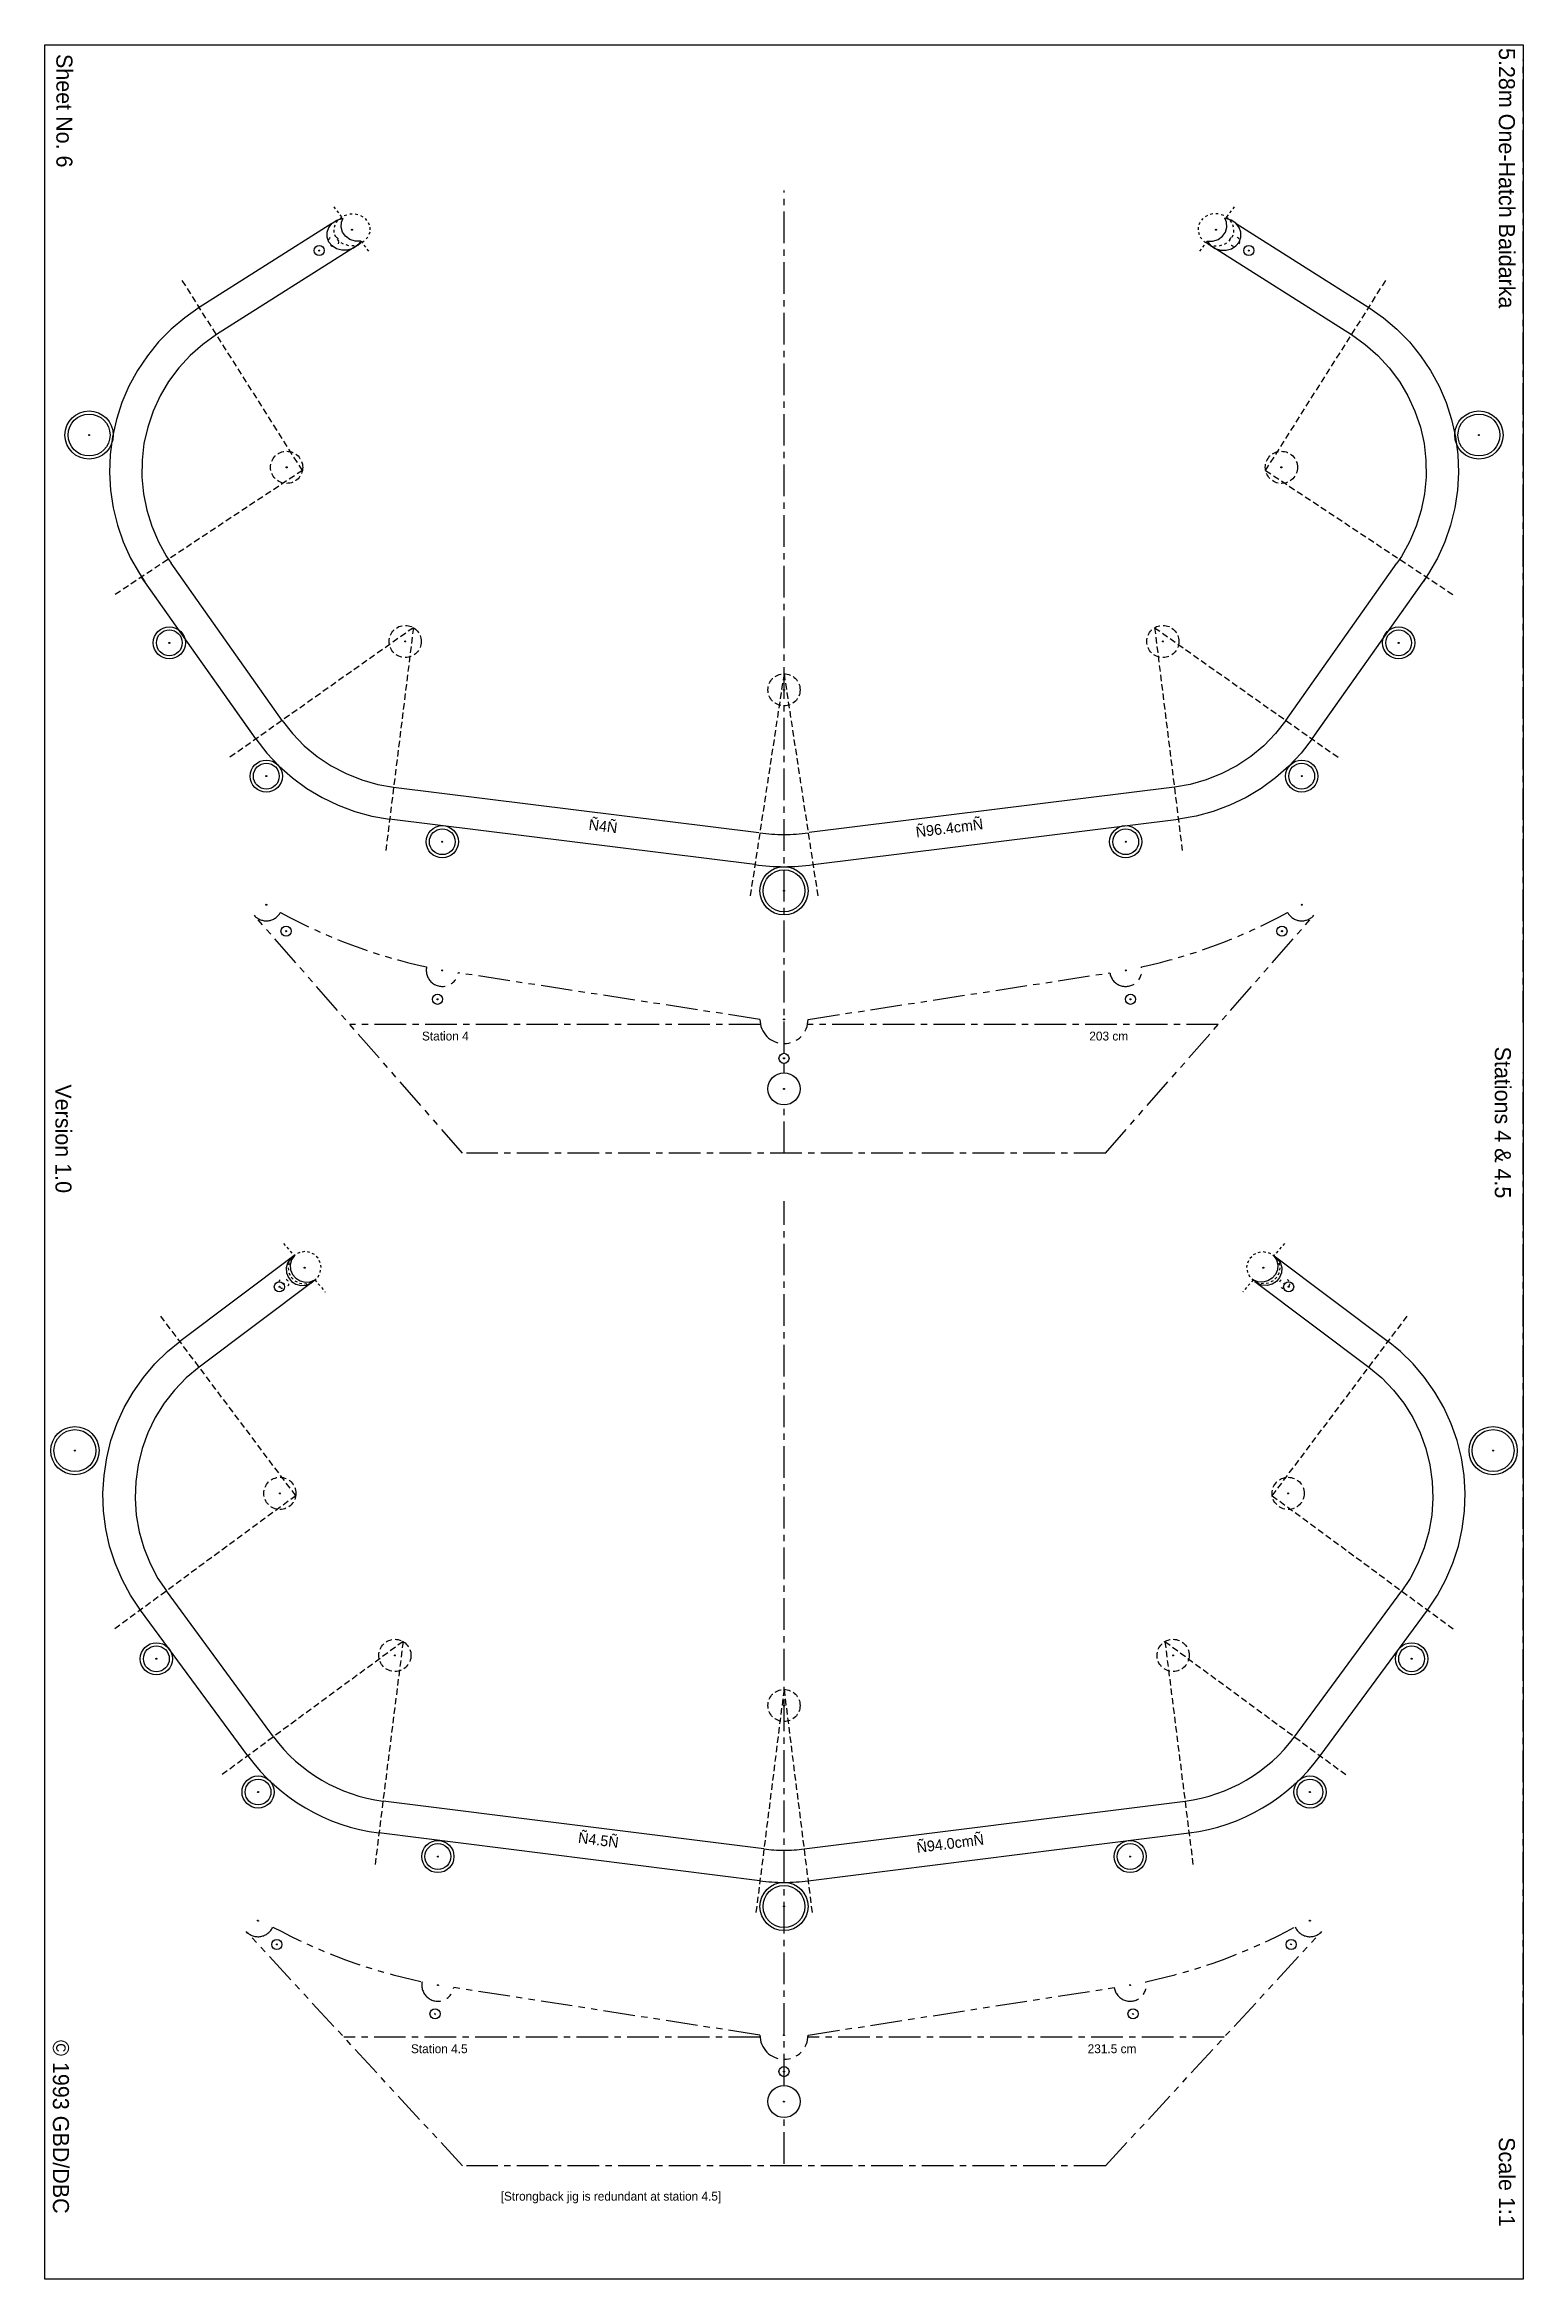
# Model space of a CAD drawing. Extents: x 317.9 to 376.3, y -156.4 to -68.2.
import ezdxf

# ---------------------------------------------------------------- set-up
doc = ezdxf.new("R2010")
doc.units = 0
for name, pattern in [('CENTER', [2, 1.25, -0.25, 0.25, -0.25]), ('DOT', [0.25, 0, -0.25]), ('HIDDEN', [0.375, 0.25, -0.125]), ('PHANTOM', [2.5, 1.25, -0.25, 0.25, -0.25, 0.25, -0.25]), ('STITCH', [0.145, 0.0725, -0.0725])]:
    doc.linetypes.add(name, pattern=pattern)
for name, color, linetype in [('CENTERS', 7, 'CONTINUOUS'), ('FORMAT', 7, 'CONTINUOUS'), ('STATION_4', 7, 'CONTINUOUS'), ('STATION_4_5', 7, 'CONTINUOUS'), ('STRONGBACK', 7, 'CONTINUOUS'), ('TEXT', 7, 'CONTINUOUS')]:
    doc.layers.add(name, color=color, linetype=linetype)
doc.styles.get("Standard").update_dxf_attribs({"font": 'txt', "height": 0.2})

msp = doc.modelspace()

# ---------------------------------------------------------------- linework, layer by layer
at = {"layer": 'CENTERS', "color": 0, "linetype": 'CONTINUOUS'}
for centre in [(328.767, -76.2948), (365.492, -76.2948), (319.673, -83.5829), (374.586, -83.5829), (327.479, -84.8591), (366.779, -84.8591), (322.844, -91.7918), (332.162, -91.7374), (362.097, -91.7374), (371.414, -91.7918), (347.129, -93.6483), (326.676, -97.056), (367.583, -97.056), (333.629, -99.6478), (360.63, -99.6478), (347.129, -101.586), (319.113, -123.698), (375.146, -123.698), (327.212, -125.386), (367.046, -125.386), (322.331, -131.92), (331.757, -131.786), (362.502, -131.786), (371.927, -131.92), (347.129, -133.766), (326.35, -137.182), (367.909, -137.182), (333.454, -139.731), (360.805, -139.731), (347.129, -141.704)]:
    msp.add_circle(centre, 0.0198, dxfattribs=at)
at = {"layer": 'FORMAT', "color": 0, "linetype": 'CONTINUOUS'}
for p, q in [((317.919, -156.43), (317.919, -68.1653)), ((317.919, -68.1653), (376.339, -68.1653)), ((376.339, -68.1653), (376.339, -156.43)), ((376.339, -156.43), (317.919, -156.43))]:
    msp.add_line(p, q, dxfattribs=at)
at = {"layer": 'STATION_4', "color": 3, "linetype": 'CENTER'}
for p, q in [((317.919, -106.789), (317.919, -68.7693)), ((376.339, -106.789), (376.339, -68.7693)), ((347.129, -108.003), (347.129, -73.9293)), ((347.129, -108.774), (347.129, -108.403)), ((347.129, -111.949), (347.129, -110.044))]:
    msp.add_line(p, q, dxfattribs=at)
at = {"layer": 'STATION_4', "color": 0, "linetype": 'STITCH'}
for p, q in [((329.339, -74.5735), (329.687, -75.0263)), ((364.919, -74.5735), (364.571, -75.0263)), ((330.409, -75.9287), (330.757, -76.3815)), ((363.85, -75.9287), (363.502, -76.3815))]:
    msp.add_line(p, q, dxfattribs=at)
at = {"layer": 'STATION_4', "color": 0, "linetype": 'CONTINUOUS'}
for p, q in [((329.27, -75.2251), (324.027, -78.5441)), ((364.989, -75.2251), (370.232, -78.5441)), ((330.411, -76.0058), (324.706, -79.6172)), ((363.847, -76.0058), (369.553, -79.6172)), ((327.301, -94.8559), (322.915, -88.6459)), ((366.957, -94.8559), (371.343, -88.6459)), ((326.143, -95.4168), (321.747, -89.1926)), ((326.264, -95.5886), (321.878, -89.3785)), ((367.995, -95.5886), (372.381, -89.3785)), ((368.116, -95.4168), (372.512, -89.1926)), ((331.706, -97.4943), (346.139, -99.2862)), ((362.553, -97.4943), (348.119, -99.2862)), ((345.983, -100.547), (331.549, -98.7546)), ((348.276, -100.547), (362.709, -98.7546))]:
    msp.add_line(p, q, dxfattribs=at)
at = {"layer": 'STATION_4', "color": 5, "linetype": 'HIDDEN'}
for p, q in [((328.102, -84.9826), (323.348, -77.471)), ((366.156, -84.9826), (370.911, -77.471)), ((328.102, -84.9826), (320.691, -89.8921)), ((366.156, -84.9826), (373.568, -89.8921)), ((332.488, -91.1927), (325.227, -96.3212)), ((332.488, -91.1927), (331.393, -100.015)), ((361.771, -91.1927), (362.866, -100.015)), ((361.771, -91.1927), (369.032, -96.3212)), ((347.129, -93.0133), (345.792, -101.802)), ((347.129, -93.0133), (348.467, -101.802))]:
    msp.add_line(p, q, dxfattribs=at)
at = {"layer": 'STATION_4', "color": 3, "linetype": 'CONTINUOUS'}
for points in [[(330.409, -75.9287, 0), (330.277, -76.0929, 0), (330.097, -76.2142, 0), (329.885, -76.2807, 0), (329.663, -76.286, 0), (329.452, -76.2295, 0), (329.274, -76.1167, 0), (329.144, -75.9588, 0), (329.077, -75.771, 0), (329.078, -75.5719, 0), (329.148, -75.3809, 0), (329.279, -75.2167, 0), (329.46, -75.0954, 0), (329.671, -75.0288, 0), (329.713, -75.023, 0)], [(330.409, -75.9287, 0), (330.187, -75.9221, 0), (329.981, -75.8544, 0), (329.81, -75.7321, 0), (329.692, -75.5672, 0), (329.637, -75.3759, 0), (329.651, -75.1768, 0), (329.713, -75.023, 0)], [(363.85, -75.9287, 0), (364.071, -75.9221, 0), (364.278, -75.8544, 0), (364.449, -75.7321, 0), (364.567, -75.5672, 0), (364.622, -75.3759, 0), (364.607, -75.1768, 0), (364.546, -75.023, 0)], [(363.85, -75.9287, 0), (363.981, -76.0929, 0), (364.162, -76.2142, 0), (364.373, -76.2807, 0), (364.595, -76.286, 0), (364.806, -76.2295, 0), (364.985, -76.1167, 0), (365.115, -75.9588, 0), (365.182, -75.771, 0), (365.181, -75.5719, 0), (365.111, -75.3809, 0), (364.979, -75.2167, 0), (364.799, -75.0954, 0), (364.587, -75.0288, 0), (364.546, -75.023, 0)]]:
    msp.add_polyline3d(points, dxfattribs=at)
at = {"layer": 'STATION_4', "color": 0, "linetype": 'DOT'}
for points in [[(330.152, -76.1043, 0), (329.93, -76.105, 0), (329.721, -76.0441, 0), (329.545, -75.9276, 0), (329.42, -75.7669, 0), (329.357, -75.5777, 0), (329.363, -75.3785, 0), (329.438, -75.1888, 0), (329.574, -75.0273, 0), (329.757, -74.9096, 0), (329.97, -74.8474, 0), (330.192, -74.8467, 0), (330.401, -74.9076, 0), (330.577, -75.0241, 0), (330.702, -75.1848, 0), (330.765, -75.3741, 0), (330.759, -75.5732, 0), (330.684, -75.7629, 0), (330.548, -75.9245, 0), (330.365, -76.0421, 0), (330.152, -76.1043, 0)], [(364.107, -76.1043, 0), (364.329, -76.105, 0), (364.538, -76.0441, 0), (364.714, -75.9276, 0), (364.839, -75.7669, 0), (364.902, -75.5777, 0), (364.895, -75.3785, 0), (364.821, -75.1888, 0), (364.685, -75.0273, 0), (364.502, -74.9096, 0), (364.289, -74.8474, 0), (364.067, -74.8467, 0), (363.857, -74.9076, 0), (363.682, -75.0241, 0), (363.556, -75.1848, 0), (363.494, -75.3741, 0), (363.5, -75.5732, 0), (363.575, -75.7629, 0), (363.71, -75.9245, 0), (363.894, -76.0421, 0), (364.107, -76.1043, 0)]]:
    msp.add_polyline3d(points, dxfattribs=at)
at = {"layer": 'STATION_4', "color": 0, "linetype": 'CONTINUOUS'}
for points in [[(324.027, -78.5441, 0), (323.45, -78.9476, 0), (322.913, -79.4026, 0), (322.42, -79.9052, 0), (321.976, -80.4511, 0), (321.584, -81.0357, 0), (321.248, -81.6539, 0), (320.97, -82.3006, 0), (320.753, -82.9701, 0), (320.599, -83.6568, 0), (320.508, -84.3548, 0), (320.483, -85.0582, 0), (320.522, -85.7609, 0), (320.626, -86.457, 0), (320.794, -87.1405, 0), (321.024, -87.8056, 0), (321.315, -88.4466, 0), (321.664, -89.0581, 0), (321.878, -89.3785, 0)], [(370.232, -78.5441, 0), (370.809, -78.9476, 0), (371.346, -79.4026, 0), (371.838, -79.9052, 0), (372.283, -80.4511, 0), (372.675, -81.0357, 0), (373.011, -81.6539, 0), (373.289, -82.3006, 0), (373.506, -82.9701, 0), (373.66, -83.6568, 0), (373.751, -84.3548, 0), (373.776, -85.0582, 0), (373.737, -85.7609, 0), (373.632, -86.457, 0), (373.465, -87.1405, 0), (373.234, -87.8056, 0), (372.944, -88.4466, 0), (372.595, -89.0581, 0), (372.381, -89.3785, 0)], [(324.706, -79.6172, 0), (324.164, -80.0016, 0), (323.665, -80.4405, 0), (323.214, -80.9293, 0), (322.817, -81.4624, 0), (322.478, -82.0341, 0), (322.201, -82.6381, 0), (321.988, -83.2678, 0), (321.842, -83.9163, 0), (321.765, -84.5765, 0), (321.758, -85.2411, 0), (321.819, -85.9029, 0), (321.95, -86.5546, 0), (322.148, -87.1891, 0), (322.411, -87.7994, 0), (322.737, -88.3789, 0), (322.915, -88.6459, 0)], [(369.553, -79.6172, 0), (370.095, -80.0016, 0), (370.594, -80.4405, 0), (371.044, -80.9293, 0), (371.441, -81.4624, 0), (371.78, -82.0341, 0), (372.058, -82.6381, 0), (372.271, -83.2678, 0), (372.416, -83.9163, 0), (372.493, -84.5765, 0), (372.501, -85.2411, 0), (372.439, -85.9029, 0), (372.309, -86.5546, 0), (372.111, -87.1891, 0), (371.848, -87.7994, 0), (371.522, -88.3789, 0), (371.343, -88.6459, 0)], [(327.301, -94.8559, 0), (327.713, -95.378, 0), (328.176, -95.8543, 0), (328.687, -96.2795, 0), (329.24, -96.6489, 0), (329.828, -96.9586, 0), (330.445, -97.2051, 0), (331.085, -97.3857, 0), (331.706, -97.4943, 0)], [(366.957, -94.8559, 0), (366.546, -95.378, 0), (366.082, -95.8543, 0), (365.572, -96.2795, 0), (365.019, -96.6489, 0), (364.431, -96.9586, 0), (363.814, -97.2051, 0), (363.174, -97.3857, 0), (362.553, -97.4943, 0)], [(326.264, -95.5886, 0), (326.696, -96.1441, 0), (327.178, -96.6574, 0), (327.705, -97.1241, 0), (328.272, -97.5402, 0), (328.876, -97.9021, 0), (329.51, -98.2068, 0), (330.17, -98.4516, 0), (330.85, -98.6345, 0), (331.544, -98.7539, 0), (331.549, -98.7546, 0)], [(367.995, -95.5886, 0), (367.563, -96.1441, 0), (367.081, -96.6574, 0), (366.554, -97.1241, 0), (365.986, -97.5402, 0), (365.383, -97.9021, 0), (364.748, -98.2068, 0), (364.088, -98.4516, 0), (363.409, -98.6345, 0), (362.715, -98.7539, 0), (362.709, -98.7546, 0)]]:
    msp.add_polyline3d(points, dxfattribs=at)
at = {"layer": 'STATION_4', "color": 0, "linetype": 'DOT'}
for centre in [(329.333, -75.937), (364.926, -75.937)]:
    msp.add_circle(centre, 0.2, dxfattribs=at)
at = {"layer": 'STATION_4', "color": 0, "linetype": 'HIDDEN'}
for centre in [(330.058, -75.4777), (364.201, -75.4777)]:
    msp.add_circle(centre, 0.02, dxfattribs=at)
at = {"layer": 'STATION_4', "color": 0, "linetype": 'CONTINUOUS'}
for centre, radius in [((328.767, -76.2948), 0.2), ((365.492, -76.2948), 0.2), ((319.673, -83.5829), 0.9525), ((319.673, -83.5829), 0.828), ((374.586, -83.5829), 0.9525), ((374.586, -83.5829), 0.828), ((322.844, -91.7918), 0.635), ((322.844, -91.7918), 0.5105), ((371.414, -91.7918), 0.635), ((371.414, -91.7918), 0.5105), ((326.676, -97.056), 0.635), ((326.676, -97.056), 0.5105), ((367.583, -97.056), 0.635), ((367.583, -97.056), 0.5105), ((333.629, -99.6478), 0.635), ((333.629, -99.6478), 0.5105), ((360.63, -99.6478), 0.635), ((360.63, -99.6478), 0.5105), ((347.129, -101.586), 0.9525), ((347.129, -101.586), 0.828), ((326.676, -102.136), 0.0198), ((367.583, -102.136), 0.0198), ((333.629, -104.728), 0.0198), ((360.63, -104.728), 0.0198), ((347.129, -106.666), 0.0198), ((347.129, -109.409), 0.635), ((347.129, -109.409), 0.0198), ((347.129, -149.409), 0.635)]:
    msp.add_circle(centre, radius, dxfattribs=at)
at = {"layer": 'STATION_4', "color": 5, "linetype": 'HIDDEN'}
for centre in [(327.479, -84.8591), (366.779, -84.8591), (332.162, -91.7374), (362.097, -91.7374), (347.129, -93.6483)]:
    msp.add_circle(centre, 0.635, dxfattribs=at)
at = {"layer": 'STATION_4', "color": 0, "linetype": 'CONTINUOUS'}
for radius, start, end in [(6.35, 261.347, 270), (6.35, 270, 278.653), (7.62, 261.347, 270), (7.62, 270, 278.653)]:
    msp.add_arc((347.129, -93.0133), radius, start, end, dxfattribs=at)
at = {"layer": 'STATION_4_5', "color": 3, "linetype": 'CENTER'}
for p, q in [((317.919, -146.789), (317.919, -108.769)), ((376.339, -146.789), (376.339, -108.769)), ((347.129, -148.774), (347.129, -113.849)), ((347.129, -151.869), (347.129, -150.044))]:
    msp.add_line(p, q, dxfattribs=at)
at = {"layer": 'STATION_4_5', "color": 0, "linetype": 'STITCH'}
for p, q in [((327.358, -115.513), (327.764, -115.993)), ((366.901, -115.513), (366.494, -115.993)), ((328.596, -116.953), (329.002, -117.434)), ((365.662, -116.953), (365.256, -117.434))]:
    msp.add_line(p, q, dxfattribs=at)
at = {"layer": 'STATION_4_5', "color": 0, "linetype": 'CONTINUOUS'}
for p, q in [((327.765, -116.002), (323.262, -119.388)), ((366.494, -116.002), (370.997, -119.388)), ((328.528, -117.017), (324.025, -120.403)), ((365.731, -117.017), (370.234, -120.403)), ((326.963, -135.001), (322.726, -129.241)), ((367.295, -135.001), (371.533, -129.241)), ((325.94, -135.754), (321.703, -129.994)), ((368.318, -135.754), (372.556, -129.994)), ((346.337, -139.432), (331.286, -137.538)), ((347.922, -139.432), (362.973, -137.538)), ((346.178, -140.692), (331.127, -138.799)), ((348.08, -140.692), (363.131, -138.799))]:
    msp.add_line(p, q, dxfattribs=at)
at = {"layer": 'STATION_4_5', "color": 5, "linetype": 'HIDDEN'}
for p, q in [((327.841, -125.478), (322.498, -118.373)), ((366.418, -125.478), (371.76, -118.373)), ((327.841, -125.478), (320.68, -130.747)), ((366.418, -125.478), (373.579, -130.747)), ((332.078, -131.238), (324.917, -136.506)), ((332.078, -131.238), (330.969, -140.059)), ((362.18, -131.238), (369.341, -136.506)), ((362.18, -131.238), (363.29, -140.059)), ((347.129, -133.131), (346.02, -141.952)), ((347.129, -133.131), (348.239, -141.952))]:
    msp.add_line(p, q, dxfattribs=at)
at = {"layer": 'STATION_4_5', "color": 0, "linetype": 'CONTINUOUS'}
for points in [[(327.784, -115.993, 0), (327.627, -116.121, 0), (327.517, -116.29, 0), (327.465, -116.483, 0), (327.476, -116.682, 0), (327.549, -116.866, 0), (327.677, -117.019, 0), (327.848, -117.124, 0), (328.044, -117.173, 0), (328.247, -117.159, 0), (328.436, -117.084, 0), (328.594, -116.956, 0), (328.596, -116.953, 0)], [(327.784, -115.993, 0), (327.675, -116.163, 0), (327.624, -116.356, 0), (327.637, -116.555, 0), (327.711, -116.739, 0), (327.84, -116.891, 0), (328.012, -116.995, 0), (328.208, -117.042, 0), (328.411, -117.027, 0), (328.596, -116.953, 0)], [(366.474, -115.993, 0), (366.632, -116.121, 0), (366.742, -116.29, 0), (366.794, -116.483, 0), (366.783, -116.682, 0), (366.71, -116.866, 0), (366.582, -117.019, 0), (366.411, -117.124, 0), (366.215, -117.173, 0), (366.012, -117.159, 0), (365.823, -117.084, 0), (365.665, -116.956, 0), (365.662, -116.953, 0)], [(366.474, -115.993, 0), (366.584, -116.163, 0), (366.634, -116.356, 0), (366.622, -116.555, 0), (366.548, -116.739, 0), (366.418, -116.891, 0), (366.247, -116.995, 0), (366.051, -117.042, 0), (365.848, -117.027, 0), (365.662, -116.953, 0)], [(321.703, -129.994, 0), (321.312, -129.408, 0), (320.978, -128.789, 0), (320.701, -128.142, 0), (320.486, -127.472, 0), (320.334, -126.785, 0), (320.245, -126.086, 0), (320.221, -125.383, 0), (320.263, -124.68, 0), (320.369, -123.985, 0), (320.538, -123.302, 0), (320.77, -122.637, 0), (321.063, -121.997, 0), (321.413, -121.386, 0), (321.818, -120.811, 0), (322.274, -120.275, 0), (322.778, -119.783, 0), (323.262, -119.388, 0)], [(372.556, -129.994, 0), (372.946, -129.408, 0), (373.281, -128.789, 0), (373.557, -128.142, 0), (373.773, -127.472, 0), (373.925, -126.785, 0), (374.014, -126.086, 0), (374.037, -125.383, 0), (373.996, -124.68, 0), (373.89, -123.985, 0), (373.72, -123.302, 0), (373.488, -122.637, 0), (373.196, -121.997, 0), (372.846, -121.386, 0), (372.441, -120.811, 0), (371.985, -120.275, 0), (371.481, -119.783, 0), (370.997, -119.388, 0)], [(324.025, -120.403, 0), (323.515, -120.829, 0), (323.053, -121.307, 0), (322.643, -121.83, 0), (322.29, -122.394, 0), (321.998, -122.991, 0), (321.77, -123.615, 0), (321.609, -124.26, 0), (321.516, -124.918, 0), (321.492, -125.582, 0), (321.537, -126.245, 0), (321.652, -126.9, 0), (321.834, -127.539, 0), (322.083, -128.156, 0), (322.394, -128.743, 0), (322.726, -129.241, 0)], [(370.234, -120.403, 0), (370.744, -120.829, 0), (371.206, -121.307, 0), (371.616, -121.83, 0), (371.968, -122.394, 0), (372.26, -122.991, 0), (372.488, -123.615, 0), (372.65, -124.26, 0), (372.743, -124.918, 0), (372.767, -125.582, 0), (372.722, -126.245, 0), (372.607, -126.9, 0), (372.424, -127.539, 0), (372.176, -128.156, 0), (371.865, -128.743, 0), (371.533, -129.241, 0)], [(367.146, -143.197, 0), (367.171, -143.184, 0), (367.184, -143.209, 0), (367.159, -143.222, 0), (367.146, -143.197, 0), (367.146, -143.197, 0)], [(333.36, -145.939, 0), (333.335, -145.926, 0), (333.322, -145.951, 0), (333.347, -145.964, 0), (333.36, -145.939, 0), (333.36, -145.939, 0)], [(360.899, -145.939, 0), (360.924, -145.926, 0), (360.937, -145.951, 0), (360.912, -145.964, 0), (360.899, -145.939, 0), (360.899, -145.939, 0)]]:
    msp.add_polyline3d(points, dxfattribs=at)
at = {"layer": 'STATION_4_5', "color": 0, "linetype": 'DOT'}
for points in [[(327.995, -115.869, 0), (327.814, -115.961, 0), (327.669, -116.102, 0), (327.575, -116.28, 0), (327.541, -116.477, 0), (327.571, -116.673, 0), (327.662, -116.85, 0), (327.804, -116.99, 0), (327.984, -117.08, 0), (328.184, -117.11, 0), (328.385, -117.077, 0), (328.567, -116.986, 0), (328.712, -116.845, 0), (328.806, -116.667, 0), (328.839, -116.47, 0), (328.809, -116.274, 0), (328.719, -116.097, 0), (328.576, -115.957, 0), (328.396, -115.867, 0), (328.196, -115.837, 0), (327.995, -115.869, 0)], [(366.263, -115.869, 0), (366.445, -115.961, 0), (366.59, -116.102, 0), (366.684, -116.28, 0), (366.717, -116.477, 0), (366.687, -116.673, 0), (366.597, -116.85, 0), (366.455, -116.99, 0), (366.275, -117.08, 0), (366.074, -117.11, 0), (365.873, -117.077, 0), (365.692, -116.986, 0), (365.547, -116.845, 0), (365.453, -116.667, 0), (365.419, -116.47, 0), (365.449, -116.274, 0), (365.54, -116.097, 0), (365.682, -115.957, 0), (365.862, -115.867, 0), (366.063, -115.837, 0), (366.263, -115.869, 0)]]:
    msp.add_polyline3d(points, dxfattribs=at)
at = {"layer": 'STATION_4_5', "color": 0, "linetype": 'CONTINUOUS'}
for centre, radius in [((327.455, -103.18), 0.2), ((327.455, -103.18), 0.02), ((366.804, -103.18), 0.2), ((366.804, -103.18), 0.02), ((333.442, -105.872), 0.2), ((333.442, -105.872), 0.02), ((360.816, -105.872), 0.2), ((360.816, -105.872), 0.02), ((347.129, -108.203), 0.2), ((347.129, -108.203), 0.02), ((328.19, -116.473), 0.02), ((366.068, -116.473), 0.02), ((327.191, -117.228), 0.2), ((327.191, -117.228), 0.02), ((327.356, -117.104), 0.02), ((367.068, -117.228), 0.2), ((366.902, -117.104), 0.02), ((367.068, -117.228), 0.02), ((319.113, -123.698), 0.9525), ((319.113, -123.698), 0.828), ((375.146, -123.698), 0.9525), ((375.146, -123.698), 0.828), ((322.331, -131.92), 0.635), ((322.331, -131.92), 0.5105), ((371.927, -131.92), 0.635), ((371.927, -131.92), 0.5105), ((326.35, -137.182), 0.635), ((326.35, -137.182), 0.5105), ((367.909, -137.182), 0.635), ((367.909, -137.182), 0.5105), ((333.454, -139.731), 0.635), ((333.454, -139.731), 0.5105), ((360.805, -139.731), 0.635), ((360.805, -139.731), 0.5105), ((347.129, -141.704), 0.9525), ((347.129, -141.704), 0.828), ((327.093, -143.203), 0.2), ((327.093, -143.203), 0.02), ((367.165, -143.203), 0.2), ((333.341, -145.945), 0.2), ((360.918, -145.945), 0.2), ((347.129, -148.226), 0.2), ((347.129, -148.226), 0.02)]:
    msp.add_circle(centre, radius, dxfattribs=at)
at = {"layer": 'STATION_4_5', "color": 0, "linetype": 'DOT'}
for centre in [(327.356, -117.104), (366.902, -117.104)]:
    msp.add_circle(centre, 0.2, dxfattribs=at)
at = {"layer": 'STATION_4_5', "color": 5, "linetype": 'HIDDEN'}
for centre in [(327.212, -125.386), (367.046, -125.386), (331.757, -131.786), (362.502, -131.786), (347.129, -133.766)]:
    msp.add_circle(centre, 0.635, dxfattribs=at)
at = {"layer": 'STATION_4_5', "color": 0, "linetype": 'STITCH'}
for centre in [(326.35, -142.262), (367.909, -142.262), (333.454, -144.811), (360.805, -144.811), (347.129, -146.784), (347.129, -149.409)]:
    msp.add_circle(centre, 0.0198, dxfattribs=at)
at = {"layer": 'STATION_4_5', "color": 0, "linetype": 'CONTINUOUS'}
for centre, radius, start, end in [((332.078, -131.238), 6.35, 216.343, 262.831), ((362.18, -131.238), 6.35, 277.169, 323.657), ((332.078, -131.238), 7.62, 216.343, 262.831), ((362.18, -131.238), 7.62, 277.169, 323.657), ((347.129, -133.131), 6.35, 262.831, 270), ((347.129, -133.131), 6.35, 270, 277.169), ((347.129, -133.131), 7.62, 262.831, 270), ((347.129, -133.131), 7.62, 270, 277.169)]:
    msp.add_arc(centre, radius, start, end, dxfattribs=at)
at = {"layer": 'STRONGBACK', "color": 0, "linetype": 'PHANTOM'}
for p, q in [((334.43, -111.949), (326.198, -102.555)), ((359.829, -111.949), (368.061, -102.555)), ((346.177, -106.666), (334.256, -104.825)), ((348.082, -106.666), (360.003, -104.825)), ((334.429, -151.949), (325.884, -142.693)), ((359.829, -151.949), (368.375, -142.693)), ((346.177, -146.784), (334.081, -144.908)), ((348.082, -146.784), (360.177, -144.908))]:
    msp.add_line(p, q, dxfattribs=at)
at = {"layer": 'STRONGBACK', "color": 3, "linetype": 'CENTER'}
for p, q in [((346.199, -106.869), (329.979, -106.869)), ((364.28, -106.869), (348.06, -106.869)), ((359.829, -111.949), (334.43, -111.949)), ((346.181, -146.869), (329.739, -146.869)), ((364.519, -146.869), (348.078, -146.869)), ((359.829, -151.949), (334.429, -151.949))]:
    msp.add_line(p, q, dxfattribs=at)
at = {"layer": 'STRONGBACK', "color": 0, "linetype": 'PHANTOM'}
for centre, radius, start, end in [((326.676, -102.136), 0.635, 221.224, 331.614), ((337.518, -83.7073), 21.3677, 241.233, 257.816), ((356.741, -83.7073), 21.3677, 282.184, 298.767), ((367.583, -102.136), 0.635, 208.386, 318.776), ((333.629, -104.728), 0.635, 167.816, 351.22), ((360.63, -104.728), 0.635, 188.78, 12.1841), ((347.129, -106.666), 0.9525, 180, 0), ((326.35, -142.262), 0.635, 222.715, 336.603), ((337.508, -122.807), 22.3656, 241.782, 257.934), ((356.751, -122.807), 22.3656, 282.066, 298.218), ((367.909, -142.262), 0.635, 203.397, 317.285), ((333.454, -144.811), 0.635, 167.934, 351.187), ((360.805, -144.811), 0.635, 188.813, 12.0657), ((347.129, -146.784), 0.9525, 180, 0)]:
    msp.add_arc(centre, radius, start, end, dxfattribs=at)

# ---------------------------------------------------------------- texts
at = {"layer": 'FORMAT', "color": 0}
for s, p in [('  Sheet No. 6', (318.38, -68.0594)), (' 5.28m One-Hatch Baidarka', (375.372, -68.0594)), ('Stations 4 & 4.5', (375.213, -107.739)), ('Version 1.0', (318.343, -109.23)), ('© 1993 GBD/DBC  ', (318.243, -146.981)), (' Scale 1:1  ', (375.372, -150.579))]:
    msp.add_text(s, height=0.635, rotation=-90, dxfattribs=at).set_placement(p)
at = {"layer": 'TEXT', "color": 0}
for s, rotation, p in [('Ñ4Ñ', -7.07703, (339.394, -99.17)), ('Ñ96.4cmÑ', 7.07703, (352.364, -99.4804)), ('Ñ4.5Ñ', -7.16916, (338.975, -139.189)), ('Ñ94.0cmÑ', 7.16916, (352.396, -139.59))]:
    msp.add_text(s, height=0.42333, rotation=rotation, dxfattribs=at).set_placement(p)
for s, height, p in [('Station 4', 0.34996, (332.825, -107.498)), ('203 cm', 0.34996, (359.192, -107.498)), ('Station 4.5', 0.349963, (332.391, -147.498)), ('231.5 cm', 0.34996, (359.126, -147.498)), ('[Strongback jig is redundant at station 4.5]', 0.348722, (335.936, -153.323))]:
    msp.add_text(s, height=height, dxfattribs=at).set_placement(p)

doc.saveas('drawing.dxf')
